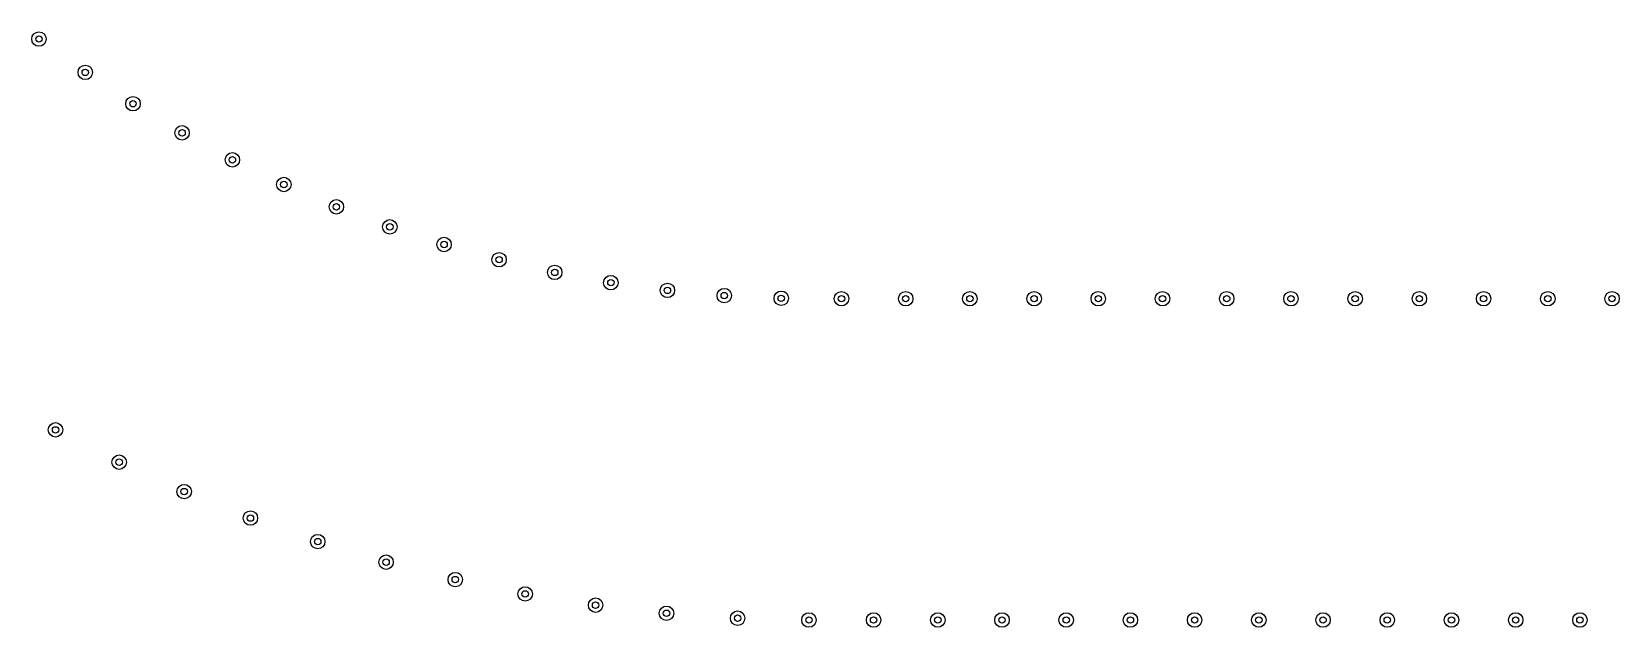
# Model space of a CAD drawing. Extents: x 97 to 313, y -173 to 213.
# Drawn here: x 213.87 to 263.31, y 162.12 to 180.65 of the extents above; entities that cross this region are included whole.
import ezdxf

# ---------------------------------------------------------------- set-up
doc = ezdxf.new("R2010")
doc.units = 0
doc.layers.add('BLACK', color=7, linetype='CONTINUOUS')

msp = doc.modelspace()

# ---------------------------------------------------------------- linework, layer by layer
at = {"layer": 'BLACK', "linetype": 'CONTINUOUS'}
for p, q in [((213.872, 180.428), (213.889, 180.514)), ((213.889, 180.514), (213.938, 180.587)), ((213.938, 180.587), (214.011, 180.635)), ((214.011, 180.635), (214.097, 180.653)), ((214.097, 180.653), (214.183, 180.635)), ((214.183, 180.635), (214.256, 180.587)), ((214.256, 180.587), (214.305, 180.514)), ((214.305, 180.514), (214.322, 180.428)), ((213.889, 180.341), (213.872, 180.428)), ((213.938, 180.269), (213.889, 180.341)), ((214.011, 180.22), (213.938, 180.269)), ((214.097, 180.203), (214.011, 180.22)), ((214.183, 180.22), (214.097, 180.203)), ((214.256, 180.269), (214.183, 180.22)), ((214.305, 180.341), (214.256, 180.269)), ((214.322, 180.428), (214.305, 180.341)), ((215.313, 179.388), (215.33, 179.474)), ((215.33, 179.474), (215.379, 179.547)), ((215.379, 179.547), (215.452, 179.596)), ((215.452, 179.596), (215.538, 179.613)), ((215.538, 179.613), (215.624, 179.596)), ((215.624, 179.596), (215.697, 179.547)), ((215.697, 179.547), (215.746, 179.474)), ((215.746, 179.474), (215.763, 179.388)), ((215.33, 179.302), (215.313, 179.388)), ((215.379, 179.229), (215.33, 179.302)), ((215.452, 179.18), (215.379, 179.229)), ((215.538, 179.163), (215.452, 179.18)), ((215.624, 179.18), (215.538, 179.163)), ((215.697, 179.229), (215.624, 179.18)), ((215.746, 179.302), (215.697, 179.229)), ((215.763, 179.388), (215.746, 179.302)), ((216.8, 178.414), (216.817, 178.5)), ((216.817, 178.5), (216.866, 178.573)), ((216.866, 178.573), (216.939, 178.622)), ((216.939, 178.622), (217.025, 178.639)), ((217.025, 178.639), (217.111, 178.622)), ((217.111, 178.622), (217.184, 178.573)), ((217.184, 178.573), (217.233, 178.5)), ((217.233, 178.5), (217.25, 178.414)), ((216.817, 178.328), (216.8, 178.414)), ((216.866, 178.255), (216.817, 178.328)), ((216.939, 178.206), (216.866, 178.255)), ((217.025, 178.189), (216.939, 178.206)), ((217.111, 178.206), (217.025, 178.189)), ((217.184, 178.255), (217.111, 178.206)), ((217.233, 178.328), (217.184, 178.255)), ((217.25, 178.414), (217.233, 178.328)), ((218.328, 177.507), (218.345, 177.593)), ((218.345, 177.42), (218.328, 177.507)), ((218.345, 177.593), (218.393, 177.666)), ((218.393, 177.666), (218.466, 177.714)), ((218.466, 177.714), (218.553, 177.732)), ((218.553, 177.732), (218.639, 177.714)), ((218.639, 177.714), (218.712, 177.666)), ((218.712, 177.666), (218.76, 177.593)), ((218.76, 177.593), (218.778, 177.507)), ((218.778, 177.507), (218.76, 177.42)), ((218.393, 177.347), (218.345, 177.42)), ((218.466, 177.299), (218.393, 177.347)), ((218.553, 177.282), (218.466, 177.299)), ((218.639, 177.299), (218.553, 177.282)), ((218.712, 177.347), (218.639, 177.299)), ((218.76, 177.42), (218.712, 177.347)), ((219.895, 176.668), (219.912, 176.754)), ((219.912, 176.582), (219.895, 176.668)), ((219.912, 176.754), (219.961, 176.827)), ((219.961, 176.509), (219.912, 176.582)), ((219.961, 176.827), (220.034, 176.876)), ((220.034, 176.46), (219.961, 176.509)), ((220.034, 176.876), (220.12, 176.893)), ((220.12, 176.893), (220.206, 176.876)), ((220.206, 176.876), (220.279, 176.827)), ((220.279, 176.509), (220.206, 176.46)), ((220.279, 176.827), (220.328, 176.754)), ((220.328, 176.582), (220.279, 176.509)), ((220.328, 176.754), (220.345, 176.668)), ((220.345, 176.668), (220.328, 176.582)), ((220.12, 176.443), (220.034, 176.46)), ((220.206, 176.46), (220.12, 176.443)), ((221.514, 175.986), (221.563, 176.059)), ((221.563, 176.059), (221.636, 176.108)), ((221.636, 176.108), (221.722, 176.125)), ((221.722, 176.125), (221.808, 176.108)), ((221.808, 176.108), (221.881, 176.059)), ((221.881, 176.059), (221.93, 175.986)), ((221.497, 175.9), (221.514, 175.986)), ((221.514, 175.814), (221.497, 175.9)), ((221.563, 175.741), (221.514, 175.814)), ((221.636, 175.692), (221.563, 175.741)), ((221.722, 175.675), (221.636, 175.692)), ((221.808, 175.692), (221.722, 175.675)), ((221.881, 175.741), (221.808, 175.692)), ((221.93, 175.814), (221.881, 175.741)), ((221.93, 175.986), (221.947, 175.9)), ((221.947, 175.9), (221.93, 175.814)), ((223.133, 175.203), (223.15, 175.289)), ((223.15, 175.117), (223.133, 175.203)), ((223.15, 175.289), (223.199, 175.362)), ((223.199, 175.044), (223.15, 175.117)), ((223.199, 175.362), (223.272, 175.411)), ((223.272, 174.995), (223.199, 175.044)), ((223.272, 175.411), (223.358, 175.428)), ((223.358, 175.428), (223.444, 175.411)), ((223.444, 175.411), (223.517, 175.362)), ((223.517, 175.044), (223.444, 174.995)), ((223.517, 175.362), (223.566, 175.289)), ((223.566, 175.117), (223.517, 175.044)), ((223.566, 175.289), (223.583, 175.203)), ((223.583, 175.203), (223.566, 175.117)), ((223.358, 174.978), (223.272, 174.995)), ((223.444, 174.995), (223.358, 174.978)), ((224.797, 174.581), (224.814, 174.667)), ((224.814, 174.494), (224.797, 174.581)), ((224.814, 174.667), (224.863, 174.74)), ((224.863, 174.74), (224.936, 174.788)), ((224.936, 174.788), (225.022, 174.806)), ((225.022, 174.806), (225.108, 174.788)), ((225.108, 174.788), (225.181, 174.74)), ((225.181, 174.74), (225.23, 174.667)), ((225.23, 174.667), (225.247, 174.581)), ((225.247, 174.581), (225.23, 174.494)), ((224.863, 174.421), (224.814, 174.494)), ((224.936, 174.373), (224.863, 174.421)), ((225.022, 174.356), (224.936, 174.373)), ((225.108, 174.373), (225.022, 174.356)), ((225.181, 174.421), (225.108, 174.373)), ((225.23, 174.494), (225.181, 174.421)), ((226.488, 174.032), (226.505, 174.118)), ((226.505, 173.946), (226.488, 174.032)), ((226.505, 174.118), (226.554, 174.191)), ((226.554, 174.191), (226.627, 174.24)), ((226.627, 174.24), (226.713, 174.257)), ((226.713, 174.257), (226.799, 174.24)), ((226.799, 174.24), (226.872, 174.191)), ((226.872, 174.191), (226.921, 174.118)), ((226.921, 174.118), (226.938, 174.032)), ((226.938, 174.032), (226.921, 173.946)), ((226.554, 173.873), (226.505, 173.946)), ((226.627, 173.824), (226.554, 173.873)), ((226.713, 173.807), (226.627, 173.824)), ((226.799, 173.824), (226.713, 173.807)), ((226.872, 173.873), (226.799, 173.824)), ((226.921, 173.946), (226.872, 173.873)), ((228.201, 173.559), (228.218, 173.645)), ((228.218, 173.473), (228.201, 173.559)), ((228.218, 173.645), (228.267, 173.718)), ((228.267, 173.718), (228.34, 173.767)), ((228.34, 173.767), (228.426, 173.784)), ((228.426, 173.784), (228.512, 173.767)), ((228.512, 173.767), (228.585, 173.718)), ((228.585, 173.718), (228.633, 173.645)), ((228.633, 173.645), (228.651, 173.559)), ((228.651, 173.559), (228.633, 173.473)), ((228.267, 173.4), (228.218, 173.473)), ((228.34, 173.352), (228.267, 173.4)), ((228.426, 173.334), (228.34, 173.352)), ((228.512, 173.352), (228.426, 173.334)), ((228.585, 173.4), (228.512, 173.352)), ((228.633, 173.473), (228.585, 173.4)), ((229.934, 173.163), (229.951, 173.249)), ((229.951, 173.077), (229.934, 173.163)), ((229.951, 173.249), (229.999, 173.322)), ((229.999, 173.004), (229.951, 173.077)), ((229.999, 173.322), (230.072, 173.371)), ((230.072, 173.371), (230.159, 173.388)), ((230.159, 173.388), (230.245, 173.371)), ((230.245, 173.371), (230.318, 173.322)), ((230.318, 173.322), (230.366, 173.249)), ((230.366, 173.077), (230.318, 173.004)), ((230.366, 173.249), (230.384, 173.163)), ((230.384, 173.163), (230.366, 173.077)), ((231.747, 173.003), (231.82, 173.052)), ((231.82, 173.052), (231.907, 173.069)), ((231.907, 173.069), (231.993, 173.052)), ((231.993, 173.052), (232.066, 173.003)), ((230.072, 172.955), (229.999, 173.004)), ((230.159, 172.938), (230.072, 172.955)), ((230.245, 172.955), (230.159, 172.938)), ((230.318, 173.004), (230.245, 172.955)), ((231.682, 172.844), (231.699, 172.93)), ((231.699, 172.758), (231.682, 172.844)), ((231.699, 172.93), (231.747, 173.003)), ((231.747, 172.685), (231.699, 172.758)), ((231.82, 172.636), (231.747, 172.685)), ((231.907, 172.619), (231.82, 172.636)), ((231.993, 172.636), (231.907, 172.619)), ((232.066, 172.685), (231.993, 172.636)), ((232.066, 173.003), (232.114, 172.93)), ((232.114, 172.758), (232.066, 172.685)), ((232.114, 172.93), (232.132, 172.844)), ((232.132, 172.844), (232.114, 172.758)), ((233.443, 172.603), (233.46, 172.69)), ((233.46, 172.517), (233.443, 172.603)), ((233.46, 172.69), (233.509, 172.763)), ((233.509, 172.763), (233.582, 172.811)), ((233.582, 172.811), (233.668, 172.828)), ((233.668, 172.828), (233.754, 172.811)), ((233.754, 172.811), (233.827, 172.763)), ((233.827, 172.763), (233.876, 172.69)), ((233.876, 172.69), (233.893, 172.603)), ((233.893, 172.603), (233.876, 172.517)), ((235.23, 172.527), (235.278, 172.6)), ((235.278, 172.6), (235.351, 172.649)), ((235.351, 172.649), (235.437, 172.666)), ((235.437, 172.666), (235.524, 172.649)), ((235.524, 172.649), (235.597, 172.6)), ((235.597, 172.6), (235.645, 172.527)), ((237.054, 172.517), (237.127, 172.565)), ((237.127, 172.565), (237.213, 172.582)), ((237.213, 172.582), (237.299, 172.565)), ((237.299, 172.565), (237.372, 172.517)), ((238.929, 172.504), (239.002, 172.553)), ((239.002, 172.553), (239.088, 172.57)), ((239.088, 172.57), (239.174, 172.553)), ((239.174, 172.553), (239.247, 172.504)), ((240.929, 172.504), (241.002, 172.553)), ((241.002, 172.553), (241.088, 172.57)), ((241.088, 172.57), (241.174, 172.553)), ((241.174, 172.553), (241.247, 172.504)), ((242.928, 172.504), (243.001, 172.553)), ((243.001, 172.553), (243.087, 172.57)), ((243.087, 172.57), (243.173, 172.553)), ((243.173, 172.553), (243.246, 172.504)), ((244.928, 172.504), (245.001, 172.553)), ((245.001, 172.553), (245.087, 172.57)), ((245.087, 172.57), (245.173, 172.553)), ((245.173, 172.553), (245.246, 172.504)), ((246.927, 172.504), (247, 172.553)), ((247, 172.553), (247.086, 172.57)), ((247.086, 172.57), (247.172, 172.553)), ((247.172, 172.553), (247.245, 172.504)), ((248.927, 172.504), (249, 172.553)), ((249, 172.553), (249.086, 172.57)), ((249.086, 172.57), (249.172, 172.553)), ((249.172, 172.553), (249.245, 172.504)), ((250.926, 172.504), (250.999, 172.553)), ((250.999, 172.553), (251.085, 172.57)), ((251.085, 172.57), (251.171, 172.553)), ((251.171, 172.553), (251.244, 172.504)), ((252.926, 172.504), (252.999, 172.553)), ((252.999, 172.553), (253.085, 172.57)), ((253.085, 172.57), (253.171, 172.553)), ((253.171, 172.553), (253.244, 172.504)), ((254.925, 172.504), (254.998, 172.553)), ((254.998, 172.553), (255.084, 172.57)), ((255.084, 172.57), (255.171, 172.553)), ((255.171, 172.553), (255.243, 172.504)), ((256.925, 172.504), (256.998, 172.553)), ((256.998, 172.553), (257.084, 172.57)), ((257.084, 172.57), (257.171, 172.553)), ((257.171, 172.553), (257.243, 172.504)), ((258.924, 172.504), (258.997, 172.553)), ((258.997, 172.553), (259.084, 172.57)), ((259.084, 172.57), (259.17, 172.553)), ((259.17, 172.553), (259.243, 172.504)), ((260.924, 172.504), (260.997, 172.553)), ((260.997, 172.553), (261.084, 172.57)), ((261.084, 172.57), (261.17, 172.553)), ((261.17, 172.553), (261.243, 172.504)), ((262.924, 172.504), (262.997, 172.553)), ((262.997, 172.553), (263.084, 172.57)), ((263.084, 172.57), (263.17, 172.553)), ((263.17, 172.553), (263.243, 172.504)), ((233.509, 172.444), (233.46, 172.517)), ((233.582, 172.396), (233.509, 172.444)), ((233.668, 172.378), (233.582, 172.396)), ((233.754, 172.396), (233.668, 172.378)), ((233.827, 172.444), (233.754, 172.396)), ((233.876, 172.517), (233.827, 172.444)), ((235.212, 172.441), (235.23, 172.527)), ((235.23, 172.355), (235.212, 172.441)), ((235.278, 172.282), (235.23, 172.355)), ((235.351, 172.233), (235.278, 172.282)), ((235.437, 172.216), (235.351, 172.233)), ((235.524, 172.233), (235.437, 172.216)), ((235.597, 172.282), (235.524, 172.233)), ((235.645, 172.355), (235.597, 172.282)), ((235.645, 172.527), (235.662, 172.441)), ((235.662, 172.441), (235.645, 172.355)), ((236.988, 172.357), (237.005, 172.444)), ((237.005, 172.271), (236.988, 172.357)), ((237.005, 172.444), (237.054, 172.517)), ((237.054, 172.198), (237.005, 172.271)), ((237.127, 172.15), (237.054, 172.198)), ((237.213, 172.132), (237.127, 172.15)), ((237.299, 172.15), (237.213, 172.132)), ((237.372, 172.198), (237.299, 172.15)), ((237.372, 172.517), (237.421, 172.444)), ((237.421, 172.271), (237.372, 172.198)), ((237.421, 172.444), (237.438, 172.357)), ((237.438, 172.357), (237.421, 172.271)), ((238.863, 172.345), (238.88, 172.431)), ((238.88, 172.259), (238.863, 172.345)), ((238.88, 172.431), (238.929, 172.504)), ((238.929, 172.186), (238.88, 172.259)), ((239.002, 172.137), (238.929, 172.186)), ((239.088, 172.12), (239.002, 172.137)), ((239.174, 172.137), (239.088, 172.12)), ((239.247, 172.186), (239.174, 172.137)), ((239.247, 172.504), (239.296, 172.431)), ((239.296, 172.259), (239.247, 172.186)), ((239.296, 172.431), (239.313, 172.345)), ((239.313, 172.345), (239.296, 172.259)), ((240.863, 172.345), (240.88, 172.431)), ((240.88, 172.259), (240.863, 172.345)), ((240.88, 172.431), (240.929, 172.504)), ((240.929, 172.186), (240.88, 172.259)), ((241.002, 172.137), (240.929, 172.186)), ((241.088, 172.12), (241.002, 172.137)), ((241.174, 172.137), (241.088, 172.12)), ((241.247, 172.186), (241.174, 172.137)), ((241.247, 172.504), (241.296, 172.431)), ((241.296, 172.259), (241.247, 172.186)), ((241.296, 172.431), (241.313, 172.345)), ((241.313, 172.345), (241.296, 172.259)), ((242.862, 172.345), (242.879, 172.431)), ((242.879, 172.259), (242.862, 172.345)), ((242.879, 172.431), (242.928, 172.504)), ((242.928, 172.186), (242.879, 172.259)), ((243.001, 172.137), (242.928, 172.186)), ((243.087, 172.12), (243.001, 172.137)), ((243.173, 172.137), (243.087, 172.12)), ((243.246, 172.186), (243.173, 172.137)), ((243.246, 172.504), (243.295, 172.431)), ((243.295, 172.259), (243.246, 172.186)), ((243.295, 172.431), (243.312, 172.345)), ((243.312, 172.345), (243.295, 172.259)), ((244.862, 172.345), (244.879, 172.431)), ((244.879, 172.259), (244.862, 172.345)), ((244.879, 172.431), (244.928, 172.504)), ((244.928, 172.186), (244.879, 172.259)), ((245.001, 172.137), (244.928, 172.186)), ((245.087, 172.12), (245.001, 172.137)), ((245.173, 172.137), (245.087, 172.12)), ((245.246, 172.186), (245.173, 172.137)), ((245.246, 172.504), (245.295, 172.431)), ((245.295, 172.259), (245.246, 172.186)), ((245.295, 172.431), (245.312, 172.345)), ((245.312, 172.345), (245.295, 172.259)), ((246.861, 172.345), (246.878, 172.431)), ((246.878, 172.259), (246.861, 172.345)), ((246.878, 172.431), (246.927, 172.504)), ((246.927, 172.186), (246.878, 172.259)), ((247, 172.137), (246.927, 172.186)), ((247.086, 172.12), (247, 172.137)), ((247.172, 172.137), (247.086, 172.12)), ((247.245, 172.186), (247.172, 172.137)), ((247.245, 172.504), (247.294, 172.431)), ((247.294, 172.259), (247.245, 172.186)), ((247.294, 172.431), (247.311, 172.345)), ((247.311, 172.345), (247.294, 172.259)), ((248.861, 172.345), (248.878, 172.431)), ((248.878, 172.259), (248.861, 172.345)), ((248.878, 172.431), (248.927, 172.504)), ((248.927, 172.186), (248.878, 172.259)), ((249, 172.137), (248.927, 172.186)), ((249.086, 172.12), (249, 172.137)), ((249.172, 172.137), (249.086, 172.12)), ((249.245, 172.186), (249.172, 172.137)), ((249.245, 172.504), (249.294, 172.431)), ((249.294, 172.259), (249.245, 172.186)), ((249.294, 172.431), (249.311, 172.345)), ((249.311, 172.345), (249.294, 172.259)), ((250.86, 172.345), (250.877, 172.431)), ((250.877, 172.259), (250.86, 172.345)), ((250.877, 172.431), (250.926, 172.504)), ((250.926, 172.186), (250.877, 172.259)), ((250.999, 172.137), (250.926, 172.186)), ((251.085, 172.12), (250.999, 172.137)), ((251.171, 172.137), (251.085, 172.12)), ((251.244, 172.186), (251.171, 172.137)), ((251.244, 172.504), (251.293, 172.431)), ((251.293, 172.259), (251.244, 172.186)), ((251.293, 172.431), (251.31, 172.345)), ((251.31, 172.345), (251.293, 172.259)), ((252.86, 172.345), (252.877, 172.431)), ((252.877, 172.259), (252.86, 172.345)), ((252.877, 172.431), (252.926, 172.504)), ((252.926, 172.186), (252.877, 172.259)), ((252.999, 172.137), (252.926, 172.186)), ((253.085, 172.12), (252.999, 172.137)), ((253.171, 172.137), (253.085, 172.12)), ((253.244, 172.186), (253.171, 172.137)), ((253.244, 172.504), (253.293, 172.431)), ((253.293, 172.259), (253.244, 172.186)), ((253.293, 172.431), (253.31, 172.345)), ((253.31, 172.345), (253.293, 172.259)), ((254.859, 172.345), (254.877, 172.431)), ((254.877, 172.259), (254.859, 172.345)), ((254.877, 172.431), (254.925, 172.504)), ((254.925, 172.186), (254.877, 172.259)), ((254.998, 172.137), (254.925, 172.186)), ((255.084, 172.12), (254.998, 172.137)), ((255.171, 172.137), (255.084, 172.12)), ((255.243, 172.186), (255.171, 172.137)), ((255.243, 172.504), (255.292, 172.431)), ((255.292, 172.259), (255.243, 172.186)), ((255.292, 172.431), (255.309, 172.345)), ((255.309, 172.345), (255.292, 172.259)), ((256.859, 172.345), (256.877, 172.431)), ((256.877, 172.259), (256.859, 172.345)), ((256.877, 172.431), (256.925, 172.504)), ((256.925, 172.186), (256.877, 172.259)), ((256.998, 172.137), (256.925, 172.186)), ((257.084, 172.12), (256.998, 172.137)), ((257.171, 172.137), (257.084, 172.12)), ((257.243, 172.186), (257.171, 172.137)), ((257.243, 172.504), (257.292, 172.431)), ((257.292, 172.259), (257.243, 172.186)), ((257.292, 172.431), (257.309, 172.345)), ((257.309, 172.345), (257.292, 172.259)), ((258.859, 172.345), (258.876, 172.431)), ((258.876, 172.259), (258.859, 172.345)), ((258.876, 172.431), (258.924, 172.504)), ((258.924, 172.186), (258.876, 172.259)), ((258.997, 172.137), (258.924, 172.186)), ((259.084, 172.12), (258.997, 172.137)), ((259.17, 172.137), (259.084, 172.12)), ((259.243, 172.186), (259.17, 172.137)), ((259.243, 172.504), (259.291, 172.431)), ((259.291, 172.259), (259.243, 172.186)), ((259.291, 172.431), (259.309, 172.345)), ((259.309, 172.345), (259.291, 172.259)), ((260.859, 172.345), (260.876, 172.431)), ((260.876, 172.259), (260.859, 172.345)), ((260.876, 172.431), (260.924, 172.504)), ((260.924, 172.186), (260.876, 172.259)), ((260.997, 172.137), (260.924, 172.186)), ((261.084, 172.12), (260.997, 172.137)), ((261.17, 172.137), (261.084, 172.12)), ((261.243, 172.186), (261.17, 172.137)), ((261.243, 172.504), (261.291, 172.431)), ((261.291, 172.259), (261.243, 172.186)), ((261.291, 172.431), (261.309, 172.345)), ((261.309, 172.345), (261.291, 172.259)), ((262.859, 172.345), (262.876, 172.431)), ((262.876, 172.259), (262.859, 172.345)), ((262.876, 172.431), (262.924, 172.504)), ((262.924, 172.186), (262.876, 172.259)), ((262.997, 172.137), (262.924, 172.186)), ((263.084, 172.12), (262.997, 172.137)), ((263.17, 172.137), (263.084, 172.12)), ((263.243, 172.186), (263.17, 172.137)), ((263.243, 172.504), (263.291, 172.431)), ((263.291, 172.259), (263.243, 172.186)), ((263.291, 172.431), (263.309, 172.345)), ((263.309, 172.345), (263.291, 172.259)), ((214.388, 168.262), (214.405, 168.348)), ((214.405, 168.176), (214.388, 168.262)), ((214.405, 168.348), (214.454, 168.421)), ((214.454, 168.103), (214.405, 168.176)), ((214.454, 168.421), (214.527, 168.47)), ((214.527, 168.054), (214.454, 168.103)), ((214.527, 168.47), (214.613, 168.487)), ((214.613, 168.487), (214.699, 168.47)), ((214.699, 168.47), (214.772, 168.421)), ((214.772, 168.103), (214.699, 168.054)), ((214.772, 168.421), (214.821, 168.348)), ((214.821, 168.176), (214.772, 168.103)), ((214.821, 168.348), (214.838, 168.262)), ((214.838, 168.262), (214.821, 168.176)), ((214.613, 168.037), (214.527, 168.054)), ((214.699, 168.054), (214.613, 168.037)), ((216.37, 167.257), (216.387, 167.343)), ((216.387, 167.171), (216.37, 167.257)), ((216.387, 167.343), (216.436, 167.416)), ((216.436, 167.098), (216.387, 167.171)), ((216.436, 167.416), (216.509, 167.465)), ((216.509, 167.049), (216.436, 167.098)), ((216.509, 167.465), (216.595, 167.482)), ((216.595, 167.482), (216.681, 167.465)), ((216.681, 167.465), (216.754, 167.416)), ((216.754, 167.098), (216.681, 167.049)), ((216.754, 167.416), (216.803, 167.343)), ((216.803, 167.171), (216.754, 167.098)), ((216.803, 167.343), (216.82, 167.257)), ((216.82, 167.257), (216.803, 167.171)), ((216.595, 167.032), (216.509, 167.049)), ((216.681, 167.049), (216.595, 167.032)), ((218.393, 166.342), (218.411, 166.428)), ((218.411, 166.256), (218.393, 166.342)), ((218.411, 166.428), (218.459, 166.501)), ((218.459, 166.183), (218.411, 166.256)), ((218.459, 166.501), (218.532, 166.55)), ((218.532, 166.134), (218.459, 166.183)), ((218.532, 166.55), (218.618, 166.567)), ((218.618, 166.117), (218.532, 166.134)), ((218.618, 166.567), (218.705, 166.55)), ((218.705, 166.134), (218.618, 166.117)), ((218.705, 166.55), (218.778, 166.501)), ((218.778, 166.183), (218.705, 166.134)), ((218.778, 166.501), (218.826, 166.428)), ((218.826, 166.256), (218.778, 166.183)), ((218.826, 166.428), (218.843, 166.342)), ((218.843, 166.342), (218.826, 166.256)), ((220.474, 165.603), (220.523, 165.676)), ((220.523, 165.676), (220.596, 165.725)), ((220.596, 165.725), (220.682, 165.742)), ((220.682, 165.742), (220.768, 165.725)), ((220.768, 165.725), (220.841, 165.676)), ((220.841, 165.676), (220.89, 165.603)), ((220.457, 165.517), (220.474, 165.603)), ((220.474, 165.431), (220.457, 165.517)), ((220.523, 165.358), (220.474, 165.431)), ((220.596, 165.309), (220.523, 165.358)), ((220.682, 165.292), (220.596, 165.309)), ((220.768, 165.309), (220.682, 165.292)), ((220.841, 165.358), (220.768, 165.309)), ((220.89, 165.431), (220.841, 165.358)), ((220.89, 165.603), (220.907, 165.517)), ((220.907, 165.517), (220.89, 165.431)), ((222.554, 164.785), (222.571, 164.871)), ((222.571, 164.699), (222.554, 164.785)), ((222.571, 164.871), (222.62, 164.944)), ((222.62, 164.626), (222.571, 164.699)), ((222.62, 164.944), (222.693, 164.993)), ((222.693, 164.577), (222.62, 164.626)), ((222.693, 164.993), (222.779, 165.01)), ((222.779, 165.01), (222.865, 164.993)), ((222.865, 164.993), (222.938, 164.944)), ((222.938, 164.626), (222.865, 164.577)), ((222.938, 164.944), (222.987, 164.871)), ((222.987, 164.699), (222.938, 164.626)), ((222.987, 164.871), (223.004, 164.785)), ((223.004, 164.785), (222.987, 164.699)), ((222.779, 164.56), (222.693, 164.577)), ((222.865, 164.577), (222.779, 164.56)), ((224.682, 164.146), (224.699, 164.232)), ((224.699, 164.06), (224.682, 164.146)), ((224.699, 164.232), (224.748, 164.305)), ((224.748, 164.305), (224.821, 164.354)), ((224.821, 164.354), (224.907, 164.371)), ((224.907, 164.371), (224.993, 164.354)), ((224.993, 164.354), (225.066, 164.305)), ((225.066, 164.305), (225.115, 164.232)), ((225.115, 164.232), (225.132, 164.146)), ((225.132, 164.146), (225.115, 164.06)), ((224.748, 163.987), (224.699, 164.06)), ((224.821, 163.938), (224.748, 163.987)), ((224.907, 163.921), (224.821, 163.938)), ((224.993, 163.938), (224.907, 163.921)), ((225.066, 163.987), (224.993, 163.938)), ((225.115, 164.06), (225.066, 163.987)), ((226.836, 163.603), (226.853, 163.689)), ((226.853, 163.689), (226.902, 163.762)), ((226.902, 163.762), (226.975, 163.811)), ((226.975, 163.811), (227.061, 163.828)), ((227.061, 163.828), (227.147, 163.811)), ((227.147, 163.811), (227.22, 163.762)), ((227.22, 163.762), (227.269, 163.689)), ((227.269, 163.689), (227.286, 163.603)), ((226.853, 163.517), (226.836, 163.603)), ((226.902, 163.444), (226.853, 163.517)), ((226.975, 163.395), (226.902, 163.444)), ((227.061, 163.378), (226.975, 163.395)), ((227.147, 163.395), (227.061, 163.378)), ((227.22, 163.444), (227.147, 163.395)), ((227.269, 163.517), (227.22, 163.444)), ((227.286, 163.603), (227.269, 163.517)), ((229.012, 163.156), (229.029, 163.242)), ((229.029, 163.07), (229.012, 163.156)), ((229.029, 163.242), (229.078, 163.315)), ((229.078, 163.315), (229.151, 163.364)), ((229.151, 163.364), (229.237, 163.381)), ((229.237, 163.381), (229.323, 163.364)), ((229.323, 163.364), (229.396, 163.315)), ((229.396, 163.315), (229.445, 163.242)), ((229.445, 163.242), (229.462, 163.156)), ((229.462, 163.156), (229.445, 163.07)), ((229.078, 162.997), (229.029, 163.07)), ((229.151, 162.948), (229.078, 162.997)), ((229.237, 162.931), (229.151, 162.948)), ((229.323, 162.948), (229.237, 162.931)), ((229.396, 162.997), (229.323, 162.948)), ((229.445, 163.07), (229.396, 162.997)), ((231.206, 162.806), (231.223, 162.892)), ((231.223, 162.72), (231.206, 162.806)), ((231.223, 162.892), (231.272, 162.965)), ((231.272, 162.647), (231.223, 162.72)), ((231.272, 162.965), (231.345, 163.014)), ((231.345, 163.014), (231.431, 163.031)), ((231.431, 163.031), (231.517, 163.014)), ((231.517, 163.014), (231.59, 162.965)), ((231.59, 162.965), (231.639, 162.892)), ((231.639, 162.72), (231.59, 162.647)), ((231.639, 162.892), (231.656, 162.806)), ((231.656, 162.806), (231.639, 162.72)), ((233.431, 162.64), (233.479, 162.713)), ((233.479, 162.713), (233.552, 162.762)), ((233.552, 162.762), (233.638, 162.779)), ((233.638, 162.779), (233.725, 162.762)), ((233.725, 162.762), (233.798, 162.713)), ((233.798, 162.713), (233.846, 162.64)), ((231.345, 162.599), (231.272, 162.647)), ((231.431, 162.581), (231.345, 162.599)), ((231.517, 162.599), (231.431, 162.581)), ((231.59, 162.647), (231.517, 162.599)), ((233.413, 162.554), (233.431, 162.64)), ((233.431, 162.468), (233.413, 162.554)), ((233.479, 162.395), (233.431, 162.468)), ((233.552, 162.346), (233.479, 162.395)), ((233.638, 162.329), (233.552, 162.346)), ((233.725, 162.346), (233.638, 162.329)), ((233.798, 162.395), (233.725, 162.346)), ((233.846, 162.468), (233.798, 162.395)), ((233.846, 162.64), (233.863, 162.554)), ((233.863, 162.554), (233.846, 162.468)), ((235.629, 162.401), (235.647, 162.487)), ((235.647, 162.314), (235.629, 162.401)), ((235.647, 162.487), (235.695, 162.56)), ((235.695, 162.241), (235.647, 162.314)), ((235.695, 162.56), (235.768, 162.608)), ((235.768, 162.193), (235.695, 162.241)), ((235.768, 162.608), (235.854, 162.626)), ((235.854, 162.176), (235.768, 162.193)), ((235.854, 162.626), (235.941, 162.608)), ((235.941, 162.193), (235.854, 162.176)), ((235.941, 162.608), (236.014, 162.56)), ((236.014, 162.241), (235.941, 162.193)), ((236.014, 162.56), (236.062, 162.487)), ((236.062, 162.314), (236.014, 162.241)), ((236.062, 162.487), (236.079, 162.401)), ((236.079, 162.401), (236.062, 162.314)), ((237.851, 162.345), (237.868, 162.431)), ((237.868, 162.259), (237.851, 162.345)), ((237.868, 162.431), (237.917, 162.504)), ((237.917, 162.186), (237.868, 162.259)), ((237.917, 162.504), (237.99, 162.553)), ((237.99, 162.137), (237.917, 162.186)), ((237.99, 162.553), (238.076, 162.57)), ((238.076, 162.57), (238.162, 162.553)), ((238.162, 162.553), (238.235, 162.504)), ((238.235, 162.186), (238.162, 162.137)), ((238.235, 162.504), (238.284, 162.431)), ((238.284, 162.259), (238.235, 162.186)), ((238.284, 162.431), (238.301, 162.345)), ((238.301, 162.345), (238.284, 162.259)), ((239.863, 162.345), (239.88, 162.431)), ((239.88, 162.259), (239.863, 162.345)), ((239.88, 162.431), (239.929, 162.504)), ((239.929, 162.186), (239.88, 162.259)), ((239.929, 162.504), (240.002, 162.553)), ((240.002, 162.137), (239.929, 162.186)), ((240.002, 162.553), (240.088, 162.57)), ((240.088, 162.57), (240.174, 162.553)), ((240.174, 162.553), (240.247, 162.504)), ((240.247, 162.186), (240.174, 162.137)), ((240.247, 162.504), (240.296, 162.431)), ((240.296, 162.259), (240.247, 162.186)), ((240.296, 162.431), (240.313, 162.345)), ((240.313, 162.345), (240.296, 162.259)), ((241.863, 162.345), (241.88, 162.431)), ((241.88, 162.259), (241.863, 162.345)), ((241.88, 162.431), (241.929, 162.504)), ((241.929, 162.186), (241.88, 162.259)), ((241.929, 162.504), (242.002, 162.553)), ((242.002, 162.137), (241.929, 162.186)), ((242.002, 162.553), (242.088, 162.57)), ((242.088, 162.57), (242.174, 162.553)), ((242.174, 162.553), (242.247, 162.504)), ((242.247, 162.186), (242.174, 162.137)), ((242.247, 162.504), (242.296, 162.431)), ((242.296, 162.259), (242.247, 162.186)), ((242.296, 162.431), (242.313, 162.345)), ((242.313, 162.345), (242.296, 162.259)), ((243.862, 162.345), (243.879, 162.431)), ((243.879, 162.259), (243.862, 162.345)), ((243.879, 162.431), (243.928, 162.504)), ((243.928, 162.186), (243.879, 162.259)), ((243.928, 162.504), (244.001, 162.553)), ((244.001, 162.137), (243.928, 162.186)), ((244.001, 162.553), (244.087, 162.57)), ((244.087, 162.57), (244.173, 162.553)), ((244.173, 162.553), (244.246, 162.504)), ((244.246, 162.186), (244.173, 162.137)), ((244.246, 162.504), (244.295, 162.431)), ((244.295, 162.259), (244.246, 162.186)), ((244.295, 162.431), (244.312, 162.345)), ((244.312, 162.345), (244.295, 162.259)), ((245.862, 162.345), (245.879, 162.431)), ((245.879, 162.259), (245.862, 162.345)), ((245.879, 162.431), (245.928, 162.504)), ((245.928, 162.186), (245.879, 162.259)), ((245.928, 162.504), (246.001, 162.553)), ((246.001, 162.137), (245.928, 162.186)), ((246.001, 162.553), (246.087, 162.57)), ((246.087, 162.57), (246.173, 162.553)), ((246.173, 162.553), (246.246, 162.504)), ((246.246, 162.186), (246.173, 162.137)), ((246.246, 162.504), (246.295, 162.431)), ((246.295, 162.259), (246.246, 162.186)), ((246.295, 162.431), (246.312, 162.345)), ((246.312, 162.345), (246.295, 162.259)), ((247.861, 162.345), (247.878, 162.431)), ((247.878, 162.259), (247.861, 162.345)), ((247.878, 162.431), (247.927, 162.504)), ((247.927, 162.186), (247.878, 162.259)), ((247.927, 162.504), (248, 162.553)), ((248, 162.137), (247.927, 162.186)), ((248, 162.553), (248.086, 162.57)), ((248.086, 162.57), (248.172, 162.553)), ((248.172, 162.553), (248.245, 162.504)), ((248.245, 162.186), (248.172, 162.137)), ((248.245, 162.504), (248.294, 162.431)), ((248.294, 162.259), (248.245, 162.186)), ((248.294, 162.431), (248.311, 162.345)), ((248.311, 162.345), (248.294, 162.259)), ((249.861, 162.345), (249.878, 162.431)), ((249.878, 162.259), (249.861, 162.345)), ((249.878, 162.431), (249.927, 162.504)), ((249.927, 162.186), (249.878, 162.259)), ((249.927, 162.504), (250, 162.553)), ((250, 162.137), (249.927, 162.186)), ((250, 162.553), (250.086, 162.57)), ((250.086, 162.57), (250.172, 162.553)), ((250.172, 162.553), (250.245, 162.504)), ((250.245, 162.186), (250.172, 162.137)), ((250.245, 162.504), (250.294, 162.431)), ((250.294, 162.259), (250.245, 162.186)), ((250.294, 162.431), (250.311, 162.345)), ((250.311, 162.345), (250.294, 162.259)), ((251.86, 162.345), (251.877, 162.431)), ((251.877, 162.259), (251.86, 162.345)), ((251.877, 162.431), (251.926, 162.504)), ((251.926, 162.186), (251.877, 162.259)), ((251.926, 162.504), (251.999, 162.553)), ((251.999, 162.137), (251.926, 162.186)), ((251.999, 162.553), (252.085, 162.57)), ((252.085, 162.57), (252.171, 162.553)), ((252.171, 162.553), (252.244, 162.504)), ((252.244, 162.186), (252.171, 162.137)), ((252.244, 162.504), (252.293, 162.431)), ((252.293, 162.259), (252.244, 162.186)), ((252.293, 162.431), (252.31, 162.345)), ((252.31, 162.345), (252.293, 162.259)), ((253.86, 162.345), (253.877, 162.431)), ((253.877, 162.259), (253.86, 162.345)), ((253.877, 162.431), (253.926, 162.504)), ((253.926, 162.186), (253.877, 162.259)), ((253.926, 162.504), (253.999, 162.553)), ((253.999, 162.137), (253.926, 162.186)), ((253.999, 162.553), (254.085, 162.57)), ((254.085, 162.57), (254.171, 162.553)), ((254.171, 162.553), (254.244, 162.504)), ((254.244, 162.186), (254.171, 162.137)), ((254.244, 162.504), (254.293, 162.431)), ((254.293, 162.259), (254.244, 162.186)), ((254.293, 162.431), (254.31, 162.345)), ((254.31, 162.345), (254.293, 162.259)), ((255.859, 162.345), (255.877, 162.431)), ((255.877, 162.259), (255.859, 162.345)), ((255.877, 162.431), (255.925, 162.504)), ((255.925, 162.186), (255.877, 162.259)), ((255.925, 162.504), (255.998, 162.553)), ((255.998, 162.137), (255.925, 162.186)), ((255.998, 162.553), (256.084, 162.57)), ((256.084, 162.57), (256.171, 162.553)), ((256.171, 162.553), (256.243, 162.504)), ((256.243, 162.186), (256.171, 162.137)), ((256.243, 162.504), (256.292, 162.431)), ((256.292, 162.259), (256.243, 162.186)), ((256.292, 162.431), (256.309, 162.345)), ((256.309, 162.345), (256.292, 162.259)), ((257.859, 162.345), (257.877, 162.431)), ((257.877, 162.259), (257.859, 162.345)), ((257.877, 162.431), (257.925, 162.504)), ((257.925, 162.186), (257.877, 162.259)), ((257.925, 162.504), (257.998, 162.553)), ((257.998, 162.137), (257.925, 162.186)), ((257.998, 162.553), (258.084, 162.57)), ((258.084, 162.57), (258.171, 162.553)), ((258.171, 162.553), (258.243, 162.504)), ((258.243, 162.186), (258.171, 162.137)), ((258.243, 162.504), (258.292, 162.431)), ((258.292, 162.259), (258.243, 162.186)), ((258.292, 162.431), (258.309, 162.345)), ((258.309, 162.345), (258.292, 162.259)), ((259.859, 162.345), (259.876, 162.431)), ((259.876, 162.259), (259.859, 162.345)), ((259.876, 162.431), (259.924, 162.504)), ((259.924, 162.186), (259.876, 162.259)), ((259.924, 162.504), (259.997, 162.553)), ((259.997, 162.137), (259.924, 162.186)), ((259.997, 162.553), (260.084, 162.57)), ((260.084, 162.57), (260.17, 162.553)), ((260.17, 162.553), (260.243, 162.504)), ((260.243, 162.186), (260.17, 162.137)), ((260.243, 162.504), (260.291, 162.431)), ((260.291, 162.259), (260.243, 162.186)), ((260.291, 162.431), (260.309, 162.345)), ((260.309, 162.345), (260.291, 162.259)), ((261.859, 162.345), (261.876, 162.431)), ((261.876, 162.259), (261.859, 162.345)), ((261.876, 162.431), (261.924, 162.504)), ((261.924, 162.186), (261.876, 162.259)), ((261.924, 162.504), (261.997, 162.553)), ((261.997, 162.137), (261.924, 162.186)), ((261.997, 162.553), (262.084, 162.57)), ((262.084, 162.57), (262.17, 162.553)), ((262.17, 162.553), (262.243, 162.504)), ((262.243, 162.186), (262.17, 162.137)), ((262.243, 162.504), (262.291, 162.431)), ((262.291, 162.259), (262.243, 162.186)), ((262.291, 162.431), (262.309, 162.345)), ((262.309, 162.345), (262.291, 162.259)), ((238.076, 162.12), (237.99, 162.137)), ((238.162, 162.137), (238.076, 162.12)), ((240.088, 162.12), (240.002, 162.137)), ((240.174, 162.137), (240.088, 162.12)), ((242.088, 162.12), (242.002, 162.137)), ((242.174, 162.137), (242.088, 162.12)), ((244.087, 162.12), (244.001, 162.137)), ((244.173, 162.137), (244.087, 162.12)), ((246.087, 162.12), (246.001, 162.137)), ((246.173, 162.137), (246.087, 162.12)), ((248.086, 162.12), (248, 162.137)), ((248.172, 162.137), (248.086, 162.12)), ((250.086, 162.12), (250, 162.137)), ((250.172, 162.137), (250.086, 162.12)), ((252.085, 162.12), (251.999, 162.137)), ((252.171, 162.137), (252.085, 162.12)), ((254.085, 162.12), (253.999, 162.137)), ((254.171, 162.137), (254.085, 162.12)), ((256.084, 162.12), (255.998, 162.137)), ((256.171, 162.137), (256.084, 162.12)), ((258.084, 162.12), (257.998, 162.137)), ((258.171, 162.137), (258.084, 162.12)), ((260.084, 162.12), (259.997, 162.137)), ((260.17, 162.137), (260.084, 162.12)), ((262.084, 162.12), (261.997, 162.137)), ((262.17, 162.137), (262.084, 162.12))]:
    msp.add_line(p, q, dxfattribs=at)
at = {"layer": 'BLACK'}
for centre in [(214.097, 180.428), (215.538, 179.388), (217.025, 178.414), (218.553, 177.507), (220.12, 176.668), (221.722, 175.9), (223.358, 175.203), (225.022, 174.581), (226.713, 174.032), (228.426, 173.559), (230.159, 173.163), (231.907, 172.844), (233.668, 172.603), (235.437, 172.441), (237.213, 172.357), (239.088, 172.345), (241.088, 172.345), (243.087, 172.345), (245.087, 172.345), (247.086, 172.345), (249.086, 172.345), (251.085, 172.345), (253.085, 172.345), (255.084, 172.345), (257.084, 172.345), (259.084, 172.345), (261.084, 172.345), (263.084, 172.345), (214.613, 168.262), (216.595, 167.257), (218.618, 166.342), (220.682, 165.517), (222.779, 164.785), (224.907, 164.146), (227.061, 163.603), (229.237, 163.156), (231.431, 162.806), (233.638, 162.554), (235.854, 162.401), (238.076, 162.345), (240.088, 162.345), (242.088, 162.345), (244.087, 162.345), (246.087, 162.345), (248.086, 162.345), (250.086, 162.345), (252.085, 162.345), (254.085, 162.345), (256.084, 162.345), (258.084, 162.345), (260.084, 162.345), (262.084, 162.345)]:
    msp.add_circle(centre, 0.1, dxfattribs=at)

doc.saveas('drawing.dxf')
